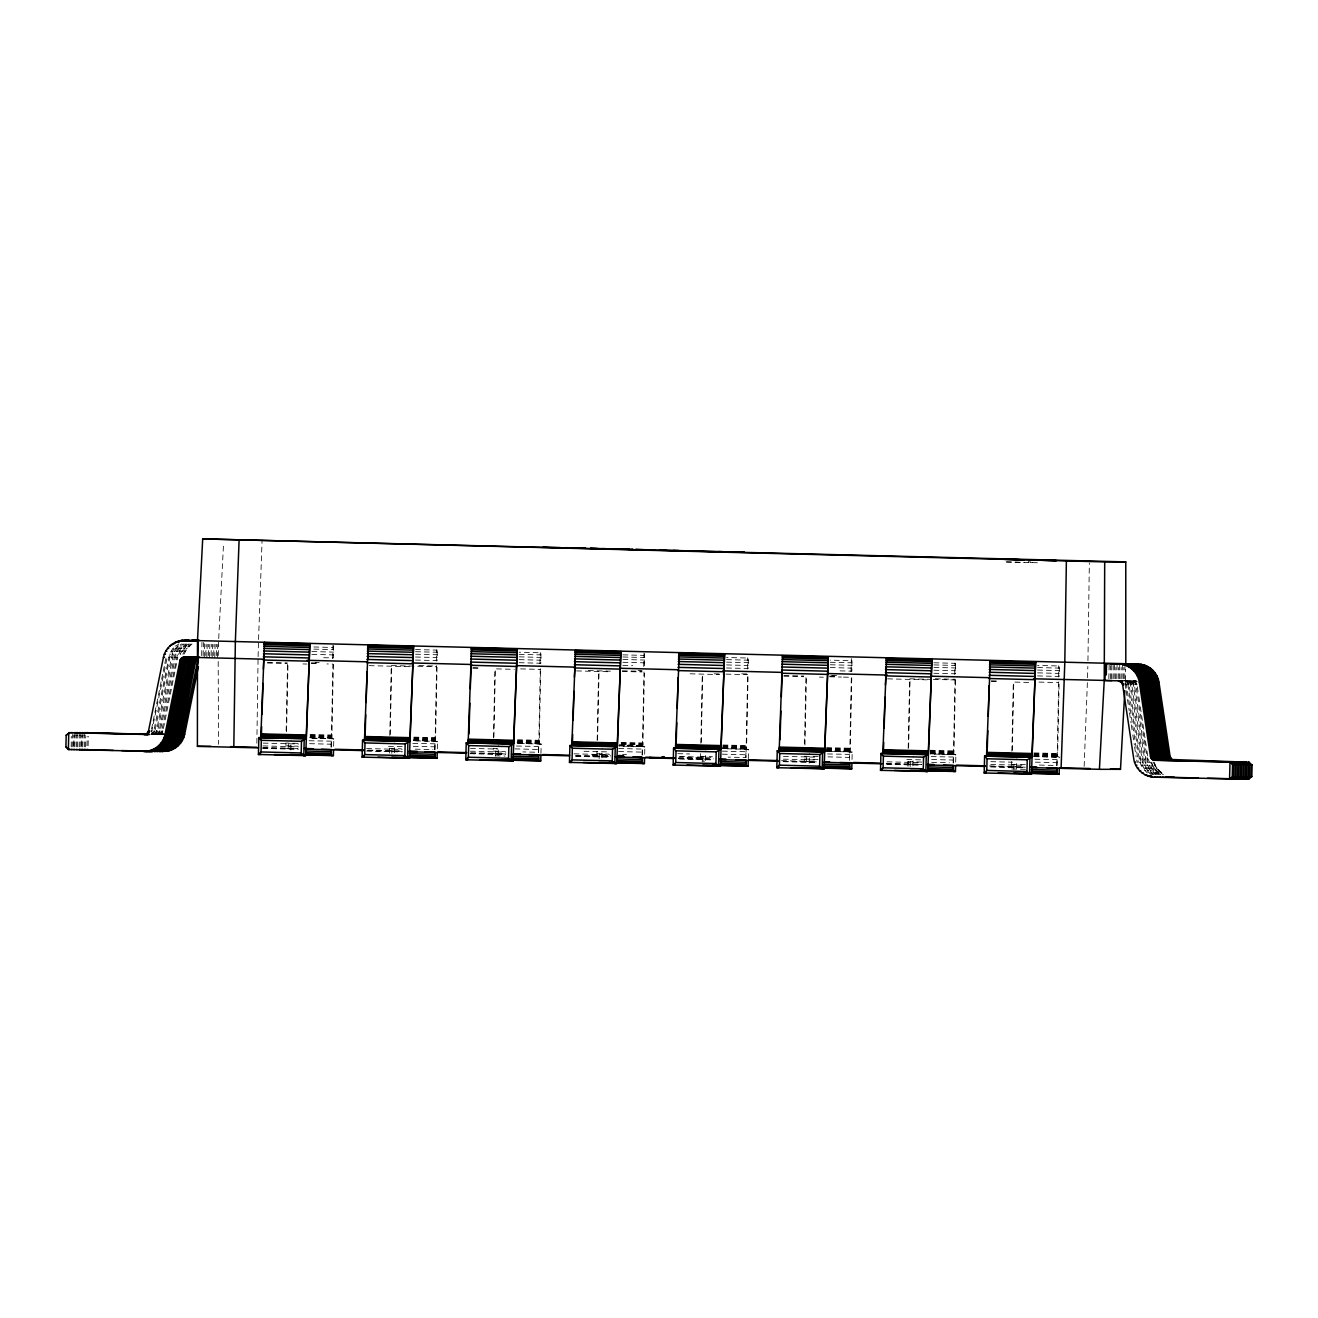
<?xml version="1.0" encoding="UTF-8"?>
<svg xmlns="http://www.w3.org/2000/svg" width="1318" height="1318" viewBox="0 0 1318 1318"><rect width="100%" height="100%" fill="white"/><g stroke="black" fill="none" stroke-linecap="round" stroke-linejoin="round"><path stroke-width="0.75" stroke-dasharray="5 3.75" d="M297.753 743.352L285.924 743.055L285.891 745.856L285.891 748.36L297.72 748.657M333.619 746.268L333.816 738.772L331.905 738.772L331.856 737.487L333.388 663.218M323.635 657.715L333.487 657.962L333.536 645.771M389.568 753.122L389.601 745.691M437.312 748.904L437.494 741.424L435.583 741.424L435.533 740.123L437.065 665.87M415.483 660.054L437.164 660.598L437.214 648.407M497.216 748.443L493.278 748.344L493.245 753.649L505.074 753.945M540.94 753.418L541.171 744.06L539.26 744.06L539.21 742.759L540.742 668.506M519.16 662.69L540.858 663.251L540.924 657.402L540.924 652.772L519.226 652.212M596.922 756.285L596.955 750.98M644.667 754.193L644.848 746.713L642.937 746.713L642.887 745.411L644.387 673.201M644.535 665.887L644.568 653.695M700.632 753.616L700.616 761.063L704.553 761.161M748.294 758.707L748.525 749.349L746.614 749.349L746.565 748.047L748.097 673.795M726.515 667.979L748.212 668.523L748.278 662.674L748.278 658.044L726.58 657.501M818.116 756.614L804.309 756.268L804.293 759.069L804.277 761.573L818.083 761.919M852.021 759.481L852.202 751.985L850.291 751.985L850.242 750.7L851.774 676.431M840.06 670.862L851.889 671.175L851.955 660.697L830.258 660.137M907.97 766.335L907.987 758.904M955.698 762.117L955.88 754.637L953.968 754.637L953.919 753.336L955.468 679.067M933.869 673.267L955.566 673.811L955.599 661.62M1025.453 769.333L1011.647 768.987L1011.664 761.557M1056.822 765.643L1056.97 759.794L1059.573 757.273L1057.613 756.433L1059.145 681.719M1037.546 675.903L1059.244 676.447L1059.31 670.598L1059.31 665.985L1037.612 665.425M331.246 747.009L332.927 664.091L327.012 663.942M434.94 749.662L436.637 665.409M540.298 668.704L538.617 752.298L522.834 751.903M642.294 754.934L643.975 672.015M741.737 673.827L747.668 673.976L745.972 757.586L728.211 757.125M953.326 762.875L955.023 678.622M1058.7 681.917L1057.003 765.511L1039.259 765.066M256.862 743.237L258.064 658.44M843.438 677.106L851.329 677.304L849.665 757.422L827.984 756.861M1087.943 660.697L1089.343 562.967M286.154 730.65L287.571 662.938M286.566 731.819L287.983 664.124M389.798 735.345L391.248 665.574L436.62 666.743M390.243 734.456L391.71 664.7M493.476 737.981L494.925 668.226M493.921 737.108L495.337 669.396M597.153 740.617L598.603 670.862M597.598 739.744L599.064 669.989M700.83 743.27L702.296 673.514M701.275 742.396L702.708 674.684M804.54 743.863L805.973 676.15M804.952 745.032L806.385 677.32M908.184 748.558L909.651 678.786L931.332 679.347M908.629 747.668L910.095 677.913M1011.862 751.194L1013.328 681.439M1012.323 750.321L1013.74 682.609M71.188 746.845L71.337 736.4M72.21 746.845L72.539 734.521M73.742 745.757L74.022 734.521M73.824 746.845L74.121 735.18L75.142 735.18M74.846 746.845L75.175 734.521M76.477 746.845L76.675 734.521M77.498 746.845L77.828 734.521M79.113 746.845L79.311 734.521M80.134 746.845L80.464 734.521M81.667 745.757L81.947 734.521M81.749 746.845L82.045 735.18L83.067 735.18M82.77 746.845L83.116 734.521M84.401 746.845L84.599 734.521M85.423 746.845L85.703 736.4M86.955 745.757L87.186 736.4M88.108 745.757L88.339 736.4M201.638 655.59L201.967 642.476M203.12 655.59L203.466 642.476M204.241 657.451L204.619 642.476M205.773 655.59L206.053 644.354M206.877 657.451L207.206 644.354M208.409 655.59L208.689 644.354M209.513 657.451L209.859 644.354M211.045 655.59L211.341 644.354M212.165 657.451L212.495 644.354M213.697 655.59L213.977 644.354M214.801 657.451L215.131 644.354M216.333 655.59L216.63 644.354M217.437 657.451L217.783 644.354M218.244 655.59L218.623 640.597M258.114 656.578L258.493 641.586M288.164 748.855L288.312 743.237M290.8 750.008L291.047 740.288M332.63 658.473L332.96 645.359M331.082 747.141L331.23 741.309L333.816 738.772L310.158 738.179L331.872 738.558M391.808 753.369L391.99 745.889M394.477 752.644L394.725 742.924M436.307 661.109L436.587 649.873M434.759 749.777L434.907 743.945L437.494 741.424L413.836 740.815M495.486 756.021L495.667 748.525M498.155 755.296L498.402 745.56M539.985 663.761L540.265 652.525M538.436 752.43L538.584 746.598L541.171 744.06L517.513 743.467M592.655 756.153L592.688 754.868L594.665 754.868L594.632 756.153L592.655 756.153L610.465 756.581M599.163 758.657L599.344 751.161M601.832 757.932L602.079 748.212M643.662 666.397L643.991 653.3M642.113 755.066L642.261 749.234L644.848 746.713L619.213 746.054M702.84 761.293L703.021 753.814M703.038 757.619L703.005 758.921L701.028 758.921L701.061 757.619L703.038 757.619L678.968 757.043M705.509 760.568L705.756 750.848M747.339 669.05L747.619 657.814M745.79 757.702L745.939 751.87L748.525 749.349L722.89 748.69M806.567 762.068L806.715 756.45M809.186 763.221L809.45 753.501M851.016 671.686L851.346 658.572M849.467 760.354L849.616 754.522L852.202 751.985L826.567 751.342L850.258 751.771M910.194 766.582L910.392 759.102M912.88 765.857L913.127 756.137M954.693 674.322L954.99 663.086M953.145 762.99L953.293 757.158L955.88 754.637L930.244 753.978M1013.871 769.234L1014.02 763.616M1016.557 768.493L1016.804 758.773M1028.666 562.539L1028.732 559.952M1030.05 559.952L1029.984 562.539L1034.366 562.654M1058.37 676.974L1058.667 665.738M1087.531 677.716L1087.828 666.48M1108.833 678.704L1109.212 663.728M1110.316 678.704L1110.646 665.59M1111.469 678.704L1111.848 663.728M1112.952 678.704L1113.282 665.59M1114.105 678.704L1114.484 663.728M1115.588 678.704L1115.885 667.468M1116.758 678.704L1117.137 663.728M1118.241 678.704L1118.521 667.468M1119.394 678.704L1119.773 663.728M1120.877 678.704L1121.173 667.468M1122.03 678.704L1122.425 663.728M1123.529 678.704L1123.809 667.468M1124.682 678.704L1125.061 663.728M1125.374 680.582L1125.654 669.346M258.559 639.559L262.084 539.853M1084.154 766.351L1087.416 681.604M218.722 638.571L223.566 542.967M151.57 728.936L152.773 722.989M153.185 720.995L161.224 681.258M161.636 679.264L162.839 673.3M163.234 671.307L164.453 665.359M164.849 663.366L166.052 657.402L167.221 657.402L151.438 732.824M174.009 648.44L169.857 657.402L154.964 730.93L153.613 733.352L151.29 734.142L153.811 730.93L169.61 654.206L172.839 648.44L178.836 643.942M150.812 734.307L163.613 734.571L151.883 734.571L155.096 733.352L156.447 730.93L172.246 654.206L175.492 648.44L180.319 643.942M153.036 734.571L156.249 733.352L157.6 730.93L173.416 654.206L176.645 648.44L181.472 643.942M154.519 734.571L157.732 733.352L159.099 730.93L174.899 654.206L178.128 648.44L182.971 643.942M155.689 734.571L158.885 733.352L160.252 730.93L176.052 654.206L179.281 648.44L184.125 643.942M157.172 734.571L160.384 733.352L161.735 730.93L177.535 654.206L180.764 648.44L185.607 643.942M158.325 734.571L161.537 733.352L162.888 730.93L177.782 657.402L176.628 657.402M186.761 643.942L181.933 648.44L178.688 654.206L177.535 654.206M188.243 643.942L183.416 648.44L180.187 654.206L181.34 654.206L184.569 648.44L189.413 643.942M182.823 654.206L186.052 648.44L190.896 643.942M183.976 654.206L187.205 648.44L192.049 643.942M151.076 734.406L160.516 734.538L163.02 733.352M160.961 734.571L163.02 734.142L161.85 734.142M175.08 646.001L176.25 646.001M177.732 646.001L178.886 646.001M180.368 646.001L181.522 646.001M183.021 646.001L184.174 646.001M185.657 646.001L186.81 646.001M188.293 646.001L189.446 646.001M175.492 648.44L176.645 648.44M178.128 648.44L179.281 648.44M180.764 648.44L181.933 648.44M183.416 648.44L184.569 648.44M186.052 648.44L187.205 648.44M170.994 651.207L172.147 651.207M173.647 651.207L174.8 651.207M176.282 651.207L177.436 651.207M178.918 651.207L180.088 651.207M181.571 651.207L182.724 651.207M184.207 651.207L185.36 651.207M169.61 654.206L170.763 654.206M172.246 654.206L173.416 654.206M174.899 654.206L176.052 654.206M168.704 657.402L169.857 657.402M171.34 657.402L172.493 657.402M173.992 657.402L175.146 657.402M1153.925 774.671L1146.528 768.13L1143.612 762.199L1131.717 684.783L1129.971 681.834L1126.198 680.912L1129.345 682.296L1130.564 684.783L1142.459 762.199L1145.375 768.13L1152.772 774.671M1156.578 774.671L1149.181 768.13L1146.248 762.199L1134.37 684.783L1132.607 681.834L1128.851 680.912L1131.981 682.296L1133.2 684.783L1145.095 762.199L1148.027 768.13L1155.408 774.671M1135.704 684.091L1136.857 684.091L1135.259 681.834L1131.487 680.912L1134.633 682.296L1135.852 684.783L1147.747 762.199L1150.663 768.13L1158.061 774.671M1135.506 681.175L1136.66 681.175L1134.123 680.912L1136.742 681.834M1151.289 774.671L1143.892 768.13L1140.976 762.199L1129.081 684.783L1127.318 681.834L1124.946 681.175L1127.928 684.783L1139.806 762.199L1142.739 768.13L1147.335 772.875M1127.582 681.175L1128.735 681.175M1130.234 681.175L1131.388 681.175M1132.87 681.175L1134.024 681.175M1125.588 681.455L1126.742 681.455M1128.224 681.455L1129.378 681.455M1130.86 681.455L1132.03 681.455M1133.513 681.455L1134.666 681.455M1136.149 681.455L1137.302 681.455M1126.165 681.834L1127.318 681.834M1128.818 681.834L1129.971 681.834M1131.454 681.834L1132.607 681.834M1134.09 681.834L1135.259 681.834M1126.709 682.296L1127.862 682.296M1129.345 682.296L1130.498 682.296M1131.981 682.296L1133.15 682.296M1134.633 682.296L1135.786 682.296M1127.137 682.839L1128.307 682.839M1129.79 682.839L1130.943 682.839M1132.426 682.839L1133.579 682.839M1135.078 682.839L1136.231 682.839M1124.864 683.432L1126.445 684.783L1138.324 762.199L1137.17 762.199L1136.429 758.97L1137.582 758.97M1127.5 683.432L1128.653 683.432M1130.152 683.432L1131.305 683.432M1132.788 683.432L1133.941 683.432M1135.424 683.432L1136.594 683.432M1125.127 684.091L1126.28 684.091M1127.78 684.091L1128.933 684.091M1130.416 684.091L1131.569 684.091M1133.052 684.091L1134.205 684.091M1126.445 684.783L1125.275 684.783L1125.885 688.787M1127.928 684.783L1129.081 684.783M1130.564 684.783L1131.717 684.783M1133.2 684.783L1134.37 684.783M1135.852 684.783L1137.006 684.783M151.158 730.93L152.328 730.93M153.811 730.93L154.964 730.93M156.447 730.93L157.6 730.93M159.099 730.93L160.252 730.93M161.735 730.93L162.888 730.93M153.613 731.605L154.766 731.605M156.249 731.605L157.402 731.605M158.901 731.605L160.055 731.605M161.537 731.605L162.691 731.605M153.316 732.248L154.47 732.248M155.969 732.248L157.122 732.248M158.605 732.248L159.758 732.248M161.241 732.248L162.411 732.248M152.921 732.824L154.091 732.824M155.573 732.824L156.727 732.824M158.209 732.824L159.363 732.824M160.862 732.824L162.015 732.824M152.443 733.352L153.613 733.352M155.096 733.352L156.249 733.352M157.732 733.352L158.885 733.352M160.384 733.352L161.537 733.352M151.899 733.78L153.053 733.78M154.535 733.78L155.689 733.78M157.172 733.78L158.341 733.78M159.824 733.78L160.977 733.78M162.46 733.78L163.613 733.78M153.926 734.142L155.079 734.142M156.578 734.142L157.732 734.142M159.214 734.142L160.368 734.142M76.773 735.18L77.795 735.18M79.41 735.18L80.431 735.18M84.698 735.18L85.719 735.18M1139.065 758.97L1140.218 758.97M1141.701 758.97L1142.871 758.97M1144.353 758.97L1145.507 758.97M1146.99 758.97L1148.143 758.97L1151.817 768.13L1159.214 774.671M1139.806 762.199L1140.976 762.199M1142.459 762.199L1143.612 762.199M1145.095 762.199L1146.248 762.199M1147.747 762.199L1148.901 762.199M1141.042 765.28L1142.195 765.28M1143.695 765.28L1144.848 765.28M1146.33 765.28L1147.484 765.28M1148.966 765.28L1150.136 765.28M1150.383 762.199L1156.594 770.684L1161.85 774.671M1153.019 762.199L1159.23 770.684L1164.502 774.671M1145.375 768.13L1146.528 768.13M1148.027 768.13L1149.181 768.13M1150.663 768.13L1151.817 768.13M1151.619 765.28L1154.469 768.13M1154.255 765.28L1157.105 768.13M1144.864 770.684L1146.017 770.684M1147.5 770.684L1148.67 770.684M1150.153 770.684L1151.306 770.684M1152.789 770.684L1153.942 770.684M1153.299 768.13L1156.594 770.684M1155.952 768.13L1159.23 770.684M1149.971 772.875L1151.141 772.875M1152.624 772.875L1153.777 772.875M1155.26 772.875L1156.413 772.875M1155.425 770.684L1159.066 772.875M1158.077 770.684L1161.702 772.875M1037.381 562.753L1004.497 561.913L1024.317 562.424M313.832 646.973L333.553 647.484M415.549 649.576L437.246 650.12M622.903 654.848L644.601 655.408M933.935 662.789L955.632 663.333M313.849 649.115L333.569 649.609M415.549 651.702L437.246 652.262M519.243 654.338L540.924 654.898M622.92 656.99L644.601 657.534M726.597 659.626L748.278 660.186M830.274 662.279L851.972 662.822M933.951 664.915L955.649 665.458M1037.628 667.551L1059.326 668.111M311.872 651.553L333.569 652.113M415.549 654.206L437.246 654.749M519.226 656.842L540.924 657.402M622.903 659.478L644.601 660.038M726.58 662.13L748.278 662.674M830.258 664.766L851.955 665.326M933.935 667.419L955.632 667.962M1037.612 670.055L1059.31 670.598M311.839 654.354L333.536 654.914M415.516 657.007L437.214 657.55M519.193 659.643L540.891 660.203M622.887 662.295L644.568 662.839M726.564 664.931L748.245 665.491M830.241 667.567L851.922 668.127M933.918 670.219L955.599 670.763M1037.595 672.855L1059.293 673.416M622.837 665.326L632.689 665.59M1124.633 680.582L1136.034 680.862M1121.239 680.632L1136.775 680.912M315.2 662.311L319.154 662.41M638.077 670.549L642.014 670.648M831.625 675.475L837.54 675.623M311.262 662.855L319.137 663.069M418.877 665.606L436.62 666.051M622.294 670.796L642.014 671.29M829.648 676.068L837.54 676.282M935.302 678.77L955.023 679.264M267.521 662.361L287.242 662.855M311.246 663.547L319.137 663.745M472.898 667.6L480.79 667.798M520.577 668.885L540.298 669.379M588.405 670.533L610.448 671.175M622.277 671.472L641.998 671.966M714.125 673.811L723.977 674.058M725.954 674.108L747.652 674.668M783.93 675.524L803.65 676.019M829.632 676.76L841.461 677.057M933.309 679.396L955.006 679.956M991.301 680.813L997.215 680.961M1038.963 682.081L1058.684 682.592M267.488 663.036L287.209 663.547M302.992 663.942L306.929 664.041M369.205 665.639L410.623 666.694M472.882 668.275L480.773 668.473M496.54 668.885L514.3 669.33M576.559 670.911L610.086 671.768M690.088 673.811L719.677 674.569M783.913 676.2L803.634 676.711M819.417 677.106L823.355 677.205M887.591 678.836L927.032 679.841M991.268 681.488L997.182 681.637M1014.942 682.081L1030.709 682.493M310.191 734.472L331.889 735.032M413.868 737.124L435.566 737.668M517.546 739.76L539.243 740.321M621.223 742.396L642.92 742.957M722.923 745L746.598 745.593M826.617 747.635L850.275 748.245M930.294 750.271L953.952 750.881M1033.971 752.924L1057.629 753.517M310.175 735.164L331.872 735.708M413.852 737.8L435.55 738.36M517.529 740.436L539.227 740.996M621.206 743.088L642.904 743.632M722.923 745.675L746.581 746.285M826.6 748.311L850.258 748.921M930.277 750.963L953.935 751.557M1033.955 753.599L1057.613 754.209M310.175 735.806L331.856 736.35M413.852 738.442L435.533 739.003M517.529 741.095L539.21 741.639M621.206 743.731L642.904 744.275M722.907 746.317L746.581 746.927M826.584 748.97L850.258 749.563M930.261 751.606L953.935 752.216M1033.938 754.242L1057.613 754.852M310.158 736.4L331.856 736.943M413.836 739.036L435.533 739.596M517.513 741.688L539.21 742.232M621.19 744.324L642.887 744.884M722.907 746.911L746.565 747.52M826.584 749.563L850.242 750.156M930.261 752.199L953.919 752.809M1033.938 754.852L1057.596 755.445M310.158 736.927L331.856 737.487M413.836 739.563L435.533 740.123M517.513 742.215L539.21 742.759M619.229 744.802L642.887 745.411M722.907 747.454L746.565 748.047M826.584 750.09L850.242 750.7M930.261 752.726L953.919 753.336M1033.938 755.379L1057.596 755.972M309.697 737.405L331.856 737.932M413.374 740.041L435.533 740.568M517.051 742.693L539.21 743.22M618.752 745.28L642.887 745.856M722.429 747.916L746.565 748.509M826.106 750.568L850.242 751.145M930.261 753.188L953.919 753.781M1033.938 755.824L1057.613 756.433M310.175 737.75L331.856 738.294M413.852 740.386L435.533 740.93M517.529 743.023L539.21 743.583M619.229 745.626L642.904 746.219M722.907 748.262L746.581 748.871M826.584 750.898L850.258 751.507M930.261 753.55L953.935 754.143M1033.938 756.186L1057.613 756.796M413.852 740.65L435.55 741.21M517.529 743.286L539.227 743.846M619.246 745.889L642.904 746.482M722.923 748.525L746.581 749.135M930.277 753.814L953.935 754.423M1033.955 756.45L1057.613 757.059M1033.922 756.614L1059.573 757.273M309.12 740.749L331.329 741.161M412.814 743.385L435.006 743.813M516.491 746.021L538.683 746.449M618.702 748.492L642.36 749.085M722.379 751.128L746.037 751.738M827.523 753.945L849.715 754.374M931.2 756.598L953.392 757.026M1034.877 759.234L1057.069 759.662M309.582 743.665L331.279 744.209M413.259 746.301L434.956 746.845M514.976 748.888L538.634 749.497M618.653 751.54L642.311 752.133M722.33 754.176L745.988 754.786M931.661 759.514L953.359 760.058M1035.338 762.15L1057.036 762.71M263.089 743.105L298.593 744.011M388.464 746.301L402.27 746.647M470.444 748.393L498.056 749.085M583.989 751.276L609.624 751.935M677.814 753.665L689.644 753.978M783.452 756.367L816.979 757.224M906.866 759.514L920.672 759.86M990.823 761.656L1012.504 762.199M285.891 745.856L297.72 746.153M389.568 748.509L401.413 748.805M415.219 749.151L432.963 749.612M493.245 751.145L505.091 751.441M596.922 753.781L608.768 754.094M622.574 754.44L626.511 754.539M700.616 756.433L712.445 756.73M804.293 759.069L818.099 759.415M907.97 761.705L921.776 762.068M931.628 762.315L949.388 762.776M1011.647 764.358L1025.453 764.704M262.974 745.906L298.478 746.812M366.651 748.558L402.155 749.448M470.328 751.194L505.832 752.1M574.022 753.83L609.509 754.736M679.66 756.532L713.186 757.389M783.337 759.168L816.863 760.025M887.014 761.82L920.541 762.661M990.708 764.456L1024.234 765.313M592.688 754.868L610.498 755.296M262.974 747.438L297.967 748.327M367.936 750.107L402.913 750.996M470.823 752.726L505.815 753.616M575.785 755.412L608.702 756.252M678.671 758.031L713.664 758.921M781.574 760.651L816.55 761.54M886.52 763.32L921.513 764.226M989.423 765.956L1024.399 766.845M389.568 750.996L401.397 751.293M678.935 758.344L712.428 759.234M907.954 764.209L921.76 764.555M1011.631 766.845L1025.437 767.208M262.628 748.014L297.621 748.904M367.574 750.683L402.567 751.573M470.477 753.303L505.453 754.193M575.422 755.988L610.415 756.878M678.325 758.608L713.302 759.497M783.271 761.277L816.204 762.117M886.174 763.896L921.15 764.802M991.12 766.582L1024.053 767.422M262.859 748.41L298.362 749.316M366.536 751.046L402.039 751.952M470.213 753.698L505.717 754.588M575.867 756.384L609.394 757.24M679.544 759.02L713.071 759.876M783.221 761.672L816.748 762.529M886.899 764.308L920.425 765.165M990.576 766.961L1024.102 767.801M495.222 755.824L505.091 756.071M1160.548 772.875L1163.349 774.671M1157.912 772.875L1160.697 774.671M1125.21 682.296L1126.017 683.432M1154.189 762.199L1155.408 765.28M1151.537 762.199L1152.772 765.28M1137.302 686.777L1138.505 694.8M1138.818 696.81L1140.021 704.833M1140.317 706.843L1145.144 738.92M1145.441 740.93L1146.644 748.937M1146.94 750.947L1148.143 758.97M1126.182 690.797L1129.197 710.847M1129.493 712.857L1131.009 722.874M1131.305 724.884L1132.508 732.907M1132.805 734.9L1134.32 744.934M1134.617 746.944L1136.116 756.96M218.195 661.488L218.491 744.308M606.049 755.198L606.428 756.499L606.049 755.198M606.791 755.198L607.582 756.499L606.791 755.198M688.111 757.29L688.902 758.591L688.111 757.29M689.265 757.29L690.055 758.591L689.265 757.29"/><path stroke-width="1.5" d="M258.509 747.899L197.403 746.317L197.486 640.597L202.692 538.897L1104.698 561.896L1104.237 680.582L1099.41 769.317L1032.291 767.62M233.813 747.273L235.362 641.586L239.102 539.853M1066.377 560.941L1064.796 662.74L1061.089 768.361M151.455 751.425L152.608 751.425L68.355 749.497L65.9 746.845L66.197 735.18L69.953 732.643L66.197 735.18M197.799 657.451L198.227 640.597M261.03 751.952L261.326 740.288L258.855 737.619L306.171 738.558L309.878 643.497L305.71 755.626L303.799 755.626L301.196 752.973L261.03 751.952L258.427 754.473L305.71 755.626M264.243 653.58L264.094 659.198L197.057 657.451M301.196 752.973L301.493 741.309L306.171 738.558M303.799 755.626L304.227 738.772L258.855 737.619L258.427 754.473L260.354 754.473L260.536 753.451M321.378 749.267L331.246 749.514L331.477 755.626L333.388 755.626L333.536 750.008M364.707 754.588L365.004 742.924L362.549 740.271L409.865 741.21L413.572 646.133L409.387 758.278L407.476 758.278L404.873 755.609L364.707 754.588L362.12 757.125L409.387 758.278M367.87 658.094L368.2 644.98L364.46 740.271M404.873 755.609L405.17 743.945L409.865 741.21M407.476 758.278L407.905 741.424L362.549 740.271L362.12 757.125L364.032 757.125L364.213 756.104M425.071 751.903L434.924 752.15L435.154 758.278L437.065 758.278L437.214 752.66M468.384 757.24L468.681 745.56L466.226 742.907L513.542 743.846L517.249 648.785L513.064 760.914L511.153 760.914L508.55 758.262L468.384 757.24L465.798 759.761L513.064 760.914M471.795 651.372L471.547 647.616L468.154 742.858M508.55 758.262L508.863 746.598L513.542 743.846M511.153 760.914L511.582 744.06L466.226 742.907L465.798 759.761L467.709 759.761L467.906 758.74M528.749 754.539L538.601 754.802L538.831 760.914L540.742 760.914L540.891 755.296M572.061 759.876L572.358 748.212L569.903 745.543L617.219 746.482L620.926 651.421L616.742 763.55L614.831 763.55L612.244 760.898L572.061 759.876L569.475 762.397L616.742 763.55M575.323 659.626L574.401 677.024M612.244 760.898L612.54 749.234L617.219 746.482M614.831 763.55L615.259 746.713L569.903 745.543L569.475 762.397L571.386 762.397L571.584 761.376M618.57 756.829L618.603 755.527M618.966 756.829L618.999 755.527M619.394 756.829L619.427 755.527M619.724 756.829L619.757 755.527M620.333 756.861L620.366 755.56M620.778 755.56L620.745 756.861L624.419 756.944M621.668 756.894L621.701 755.593M622.063 756.894L622.096 755.593M622.31 756.911L622.343 755.626M622.92 756.927L622.953 755.626M623.332 755.626L623.299 756.927L623.48 755.626M632.624 757.175L642.278 757.438L642.509 763.55L644.42 763.55L644.568 757.949M662.18 756.631L662.147 757.932L663.003 756.631M663.333 756.631L663.3 757.932L664.173 756.631M675.739 762.512L676.035 750.848L673.58 748.196L720.897 749.135L724.603 654.058L720.419 766.203L718.508 766.203L715.921 763.534L675.739 762.512L673.152 765.05L720.419 766.203M678.951 664.14L679.248 652.904L675.508 748.13M715.921 763.534L716.218 751.87L720.897 749.135M718.508 766.203L718.936 749.349L673.58 748.196L673.152 765.05L675.063 765.05L675.261 764.028M736.103 759.827L745.955 760.074L746.186 766.203L748.097 766.203L748.245 760.585M779.416 765.165L779.712 753.501L777.258 750.832L824.574 751.771L828.281 656.71L824.096 768.839L822.185 768.839L819.598 766.186L779.416 765.165L776.829 767.686L824.096 768.839M782.826 659.297L782.579 655.54L779.185 750.782M819.598 766.186L819.895 754.522L824.574 751.771M822.185 768.839L822.613 751.985L777.258 750.832L776.829 767.686L778.74 767.686L778.938 766.664M839.78 762.479L849.632 762.727L849.863 768.839L851.774 768.839L851.922 763.221M883.093 767.801L883.39 756.137L880.935 753.484L928.251 754.423L931.958 659.346L927.773 771.491L925.862 771.491L923.275 768.822L883.093 767.801L880.506 770.322L927.773 771.491M886.355 667.551L885.432 684.948M923.275 768.822L923.572 757.158L928.251 754.423M925.862 771.491L926.29 754.637L880.935 753.484L880.506 770.322L882.417 770.322M943.457 765.115L953.309 765.363L953.54 771.491L955.451 771.491L955.599 765.873M986.77 770.437L987.067 758.773L984.612 756.12L1031.928 757.059L1035.635 661.982L1031.45 774.127L1029.539 774.127L1026.953 771.475L986.77 770.437L984.184 772.974L1031.45 774.127M989.983 672.065L990.279 660.829L986.523 756.12M1026.953 771.475L1027.249 759.794L1031.928 757.059M1029.539 774.127L1029.968 757.273L984.612 756.12L984.184 772.974L986.095 772.974L986.292 771.953M1047.135 767.751L1057.003 768.015L1057.217 774.127L1059.145 774.127L1059.277 768.509M1106.28 674.964L1106.56 663.728M1229.562 779.103L1229.991 762.249L1233.599 764.901L1233.302 776.566L1229.562 779.103L1233.302 776.566M1232.198 779.103L1232.627 762.249L1236.251 764.901L1235.955 776.566L1232.198 779.103L1235.955 776.566M1234.851 779.103L1235.279 762.249L1238.887 764.901L1238.59 776.566L1234.851 779.103L1238.59 776.566M1237.487 779.103L1237.915 762.249L1241.523 764.901L1241.226 776.566L1237.487 779.103L1241.226 776.566M1240.123 779.103L1240.551 762.249L1244.176 764.901L1243.879 776.566L1240.123 779.103L1243.879 776.566M1242.775 779.103L1243.204 762.249L1246.812 764.901L1246.515 776.566L1242.775 779.103L1246.515 776.566M1245.411 779.103L1245.84 762.249L1249.464 764.901L1249.167 776.566L1245.411 779.103L1249.167 776.566M1248.047 779.103L1248.492 762.249L1252.1 764.901L1251.803 776.566L1248.047 779.103L1251.803 776.566M1250.782 776.566L1251.079 764.901L1248.492 762.249M260.799 737.569L264.523 642.344M261.343 736.795L261.639 726.548M262.018 714.224L262.941 683.449M263.369 669.099L263.765 659.198M365.02 739.447L365.745 714.817M366.124 702.51L367.047 671.735M468.944 733.879L469.867 703.104M470.295 688.737L471.119 664.47M571.831 745.494L575.554 650.268M572.374 744.719L572.687 734.472M573.116 720.106L573.973 691.39M676.052 747.372L676.793 722.742M677.221 708.392L678.144 677.617M780.042 739.76L780.899 711.028M781.327 696.662L782.151 672.394M882.846 753.484L886.602 658.193M883.406 752.66L883.719 742.396M884.147 728.03L885.07 697.255M987.083 755.296L987.825 730.683M988.253 716.317L989.175 685.541M1099.41 769.317L1120.498 769.317L1124.814 690.665M147.748 734.571L143.959 734.571L147.171 733.352L148.522 730.93L163.416 657.402C165.36 647.056 175.607 639.411 186.085 640.268L184.932 640.268L198.969 640.548M152.13 751.244C160.977 750.14 168.605 743.039 170.319 734.274L185.212 660.746L187.123 657.896L190.929 657.122L187.733 658.341L186.365 660.746L171.472 734.274C169.231 747.026 155.475 753.435 143.53 751.425C153.613 751.804 163.152 744.192 165.03 734.274L179.923 660.746C182.609 653.069 193.927 659.148 199.282 657.352L191.028 657.303L188.062 660.071L172.971 734.274C171.241 743.039 163.63 750.14 154.766 751.244C164.091 750.898 172.328 743.352 174.124 734.274L189.018 660.746L190.369 658.341L193.581 657.122M146.842 751.244C156.167 750.898 164.404 743.352 166.2 734.274L181.093 660.746L182.444 658.341L185.657 657.122L183.795 657.155M186.431 657.155L188.293 657.122L185.08 658.341L183.729 660.746L168.836 734.274C167.056 743.352 158.803 750.898 149.478 751.244C158.341 750.14 165.953 743.039 167.683 734.274L182.576 660.746L183.927 658.341L187.14 657.122M194.372 657.155L196.217 657.122L193.021 658.341L191.654 660.746L176.76 734.274C174.981 743.352 166.727 750.898 157.402 751.244C166.266 750.14 173.894 743.039 175.607 734.274L190.5 660.746L191.851 658.341L195.064 657.122M198.161 657.155L195.657 658.341L194.29 660.746L179.396 734.274C177.617 743.352 169.379 750.898 160.055 751.244C168.918 750.14 176.53 743.039 178.243 734.274L193.136 660.746L194.504 658.341L197.7 657.122M198.293 658.341L182.049 734.274C180.269 743.352 172.015 750.898 162.691 751.244C171.554 750.14 179.166 743.039 180.895 734.274L195.789 660.746L198.31 657.55M198.375 666.71L184.685 734.274C182.905 743.352 174.651 750.898 165.327 751.244C174.19 750.14 181.818 743.039 183.531 734.274L198.425 660.746M149.198 732.248L149.675 730.93L148.522 730.93M175.278 642.294L176.431 642.294L169.808 646.001M145.112 734.571L148.324 733.352L147.171 733.352M184.256 640.433L181.011 641.125L199.298 640.367M189.545 640.433L186.299 641.125L196.646 640.268L195.492 640.268M194.833 640.433L191.571 641.125L198.145 640.268M147.995 734.39L146.595 734.571M155.919 751.244L148.819 751.425M161.208 751.244L154.091 751.425L155.244 751.425M166.496 751.244L159.379 751.425L160.532 751.425M202.692 538.897L1125.77 561.896L1125.803 663.728L197.486 640.597M543.032 547.118L560.479 547.58M606.824 548.749L590.233 548.321L597.499 548.519M614.122 548.914L612.804 548.898L617.664 549.013M645.639 549.721L655.458 549.985L635.886 549.474M663.646 550.183L659.297 550.084L665.887 550.249M689.693 550.858L677.337 550.545M692.345 550.94L717.519 551.583M1104.698 561.896L1125.77 561.896M187.568 640.268L188.721 640.268M192.856 640.268L194.01 640.268M181.62 640.433L182.774 640.433L178.375 641.125M196.86 641.125L198.013 641.125M177.914 642.294L179.083 642.294M172.394 643.942L173.548 643.942M167.567 648.44L168.72 648.44M165.706 651.207L166.875 651.207M164.322 654.206L165.475 654.206M197.008 657.155L198.87 657.122M163.416 657.402L164.569 657.402M183.103 657.303L184.256 657.303M185.739 657.303L186.909 657.303M188.392 657.303L189.545 657.303M191.028 657.303L192.181 657.303M193.68 657.303L194.833 657.303M196.316 657.303L197.469 657.303M182.444 657.55L183.597 657.55M185.097 657.55L186.25 657.55M187.733 657.55L188.886 657.55M190.369 657.55L191.538 657.55M193.021 657.55L194.174 657.55M195.657 657.55L196.81 657.55M181.851 657.896L183.004 657.896M184.487 657.896L185.64 657.896M187.123 657.896L188.276 657.896M189.776 657.896L190.929 657.896M192.412 657.896L193.565 657.896M195.048 657.896L196.217 657.896M181.291 658.341L182.444 658.341M183.927 658.341L185.08 658.341M186.579 658.341L187.733 658.341M189.215 658.341L190.369 658.341M191.851 658.341L193.021 658.341M194.504 658.341L195.657 658.341M180.813 658.852L181.966 658.852M183.449 658.852L184.602 658.852M186.085 658.852L187.255 658.852M188.738 658.852L189.891 658.852M191.374 658.852L192.527 658.852M194.026 658.852L195.179 658.852M196.662 658.852L197.815 658.852M180.418 659.445L181.571 659.445M183.054 659.445L184.207 659.445M185.706 659.445L186.859 659.445M188.342 659.445L189.495 659.445M190.978 659.445L192.148 659.445M193.631 659.445L194.784 659.445M196.267 659.445L197.42 659.445M180.121 660.071L181.291 660.071M182.774 660.071L183.927 660.071M185.41 660.071L186.563 660.071M188.062 660.071L189.215 660.071M190.698 660.071L191.851 660.071M193.334 660.071L194.504 660.071M195.987 660.071L197.14 660.071M179.923 660.746L181.093 660.746M182.576 660.746L183.729 660.746M185.212 660.746L186.365 660.746M187.864 660.746L189.018 660.746M190.5 660.746L191.654 660.746M193.136 660.746L194.29 660.746M195.789 660.746L196.942 660.746M1119.855 664.058L1118.702 664.058C1129.213 663.629 1139.049 671.867 1140.465 682.279L1151.602 756.466L1153.349 759.415L1155.985 760.338L1152.196 759.415L1150.449 756.466L1139.312 682.279C1138.044 673.432 1130.795 665.952 1121.997 664.404L1123.167 664.404M1125.144 664.058L1123.99 664.058C1134.501 663.629 1144.337 671.867 1145.754 682.279L1156.891 756.466L1158.637 759.415L1161.257 760.338L1245.84 762.249L1249.464 764.901M1127.796 664.058L1126.626 664.058C1137.137 663.629 1146.973 671.867 1148.39 682.279L1159.527 756.466L1161.29 759.415L1163.909 760.338L1160.12 759.415L1158.374 756.466L1147.237 682.279C1145.968 673.432 1138.719 665.952 1129.938 664.404L1131.091 664.404M1130.432 664.058L1129.279 664.058C1139.773 663.629 1149.625 671.867 1151.042 682.279L1162.163 756.466L1163.926 759.415L1166.545 760.338L1162.773 759.415L1161.01 756.466L1149.889 682.279C1148.604 673.432 1141.372 665.952 1132.574 664.404L1133.727 664.404M1135.721 664.058L1134.567 664.058C1145.062 663.629 1154.898 671.867 1156.331 682.279L1167.451 756.466L1169.214 759.415L1249.645 762.249M1156.759 760.255L1158.621 760.338L1156.001 759.415L1154.238 756.466L1143.118 682.279C1141.8 673.152 1133.941 665.079 1124.649 664.404C1133.447 665.952 1140.68 673.432 1141.965 682.279L1153.085 756.466L1154.848 759.415L1157.468 760.338M1128.439 664.404L1127.285 664.404C1136.083 665.952 1143.332 673.432 1144.601 682.279L1155.738 756.466L1157.484 759.415L1160.104 760.338M1167.336 760.255L1169.181 760.338L1166.562 759.415L1164.815 756.466L1153.678 682.279C1152.36 673.152 1144.518 665.079 1135.21 664.404C1144.008 665.952 1151.257 673.432 1152.525 682.279L1163.662 756.466L1165.409 759.415L1168.028 760.338M1139.016 664.404L1137.862 664.404C1146.66 665.952 1153.893 673.432 1155.161 682.279L1166.298 756.466L1168.045 759.415L1170.681 760.338M1172.625 760.255L1174.47 760.338L1171.85 759.415L1170.104 756.466L1158.967 682.279C1157.649 673.152 1149.79 665.079 1140.498 664.404C1149.296 665.952 1156.545 673.432 1157.814 682.279L1168.934 756.466L1170.697 759.415L1173.317 760.338M1125.21 665.244L1126.363 665.244M1127.846 665.244L1129.015 665.244M1130.498 665.244L1131.651 665.244M1133.134 665.244L1134.287 665.244M1135.786 665.244L1136.94 665.244M1138.422 665.244L1139.576 665.244M1141.059 665.244L1142.228 665.244M1143.711 665.244L1144.864 665.244M1128.241 666.579L1129.394 666.579M1130.877 666.579L1132.03 666.579M1133.529 666.579L1134.683 666.579M1136.165 666.579L1137.319 666.579M1138.801 666.579L1139.971 666.579M1141.454 666.579L1142.607 666.579M1144.09 666.579L1145.243 666.579M1146.726 666.579L1147.896 666.579M1131.025 668.374L1132.195 668.374M1133.678 668.374L1134.831 668.374M1136.314 668.374L1137.467 668.374M1138.966 668.374L1140.119 668.374M1141.602 668.374L1142.755 668.374M1144.238 668.374L1145.408 668.374M1146.891 668.374L1148.044 668.374M1149.527 668.374L1150.68 668.374M1133.513 670.565L1134.666 670.565M1136.165 670.565L1137.319 670.565M1138.801 670.565L1139.955 670.565M1141.437 670.565L1142.607 670.565M1144.09 670.565L1145.243 670.565M1146.726 670.565L1147.879 670.565M1149.378 670.565L1150.532 670.565M1152.014 670.565L1153.168 670.565M1135.638 673.119L1136.791 673.119M1138.274 673.119L1139.427 673.119M1140.91 673.119L1142.08 673.119M1143.563 673.119L1144.716 673.119M1146.199 673.119L1147.352 673.119M1148.851 673.119L1150.004 673.119M1151.487 673.119L1152.64 673.119M1154.123 673.119L1155.276 673.119M1137.335 675.969L1138.488 675.969M1139.971 675.969L1141.141 675.969M1142.624 675.969L1143.777 675.969M1145.26 675.969L1146.413 675.969M1147.912 675.969L1149.065 675.969M1150.548 675.969L1151.701 675.969M1153.184 675.969L1154.354 675.969M1155.837 675.969L1156.99 675.969M1138.571 679.05L1139.724 679.05M1141.207 679.05L1142.36 679.05M1143.859 679.05L1145.013 679.05M1146.495 679.05L1147.649 679.05M1149.131 679.05L1150.284 679.05M1151.784 679.05L1152.937 679.05M1154.42 679.05L1155.573 679.05M1157.056 679.05L1158.225 679.05M1111.931 680.582L1033.493 678.803M1120.893 681.834L1122.046 681.834L1118.274 680.912L1121.42 682.296L1122.639 684.783L1133.777 758.97C1135.16 768.971 1144.288 777.043 1154.387 777.175L1238.64 779.103M1122.771 680.994L1120.926 680.912L1122.293 681.175M1119.657 681.175L1120.811 681.175M1120.3 681.455L1121.453 681.455M1121.42 682.296L1122.574 682.296M1139.312 682.279L1140.465 682.279M1141.965 682.279L1143.118 682.279M1144.601 682.279L1145.754 682.279M1147.237 682.279L1148.39 682.279M1149.889 682.279L1151.042 682.279M1152.525 682.279L1153.678 682.279M1155.161 682.279L1156.331 682.279M1157.814 682.279L1158.967 682.279M1122.211 683.432L1123.644 684.091L1122.491 684.091M1122.639 684.783L1123.793 684.783M148.324 731.605L149.478 731.605M71.436 732.643L72.589 732.643M74.072 732.643L149.049 734.357M76.724 732.643L77.877 732.643M79.36 732.643L80.513 732.643M81.996 732.643L83.149 732.643M84.649 732.643L148.769 734.258M87.285 732.643L88.438 732.643M147.649 732.824L148.802 732.824M146.611 733.78L147.764 733.78M146.001 734.142L147.155 734.142M165.03 734.274L166.2 734.274M167.683 734.274L168.836 734.274M170.319 734.274L171.472 734.274M172.971 734.274L174.124 734.274M175.607 734.274L176.76 734.274M178.243 734.274L179.396 734.274M180.895 734.274L182.049 734.274M183.531 734.274L184.685 734.274M164.124 737.47L165.277 737.47M166.76 737.47L167.93 737.47M169.412 737.47L170.566 737.47M172.048 737.47L173.202 737.47M174.701 737.47L175.854 737.47M177.337 737.47L178.49 737.47M179.973 737.47L181.143 737.47M182.625 737.47L183.779 737.47M162.74 740.485L163.893 740.485M165.376 740.485L166.529 740.485M168.029 740.485L169.182 740.485M170.665 740.485L171.818 740.485M173.301 740.485L174.47 740.485M175.953 740.485L177.106 740.485M178.589 740.485L179.742 740.485M181.241 740.485L182.395 740.485M160.895 743.237L162.048 743.237M163.531 743.237L164.684 743.237M166.183 743.237L167.337 743.237M168.819 743.237L169.973 743.237M171.455 743.237L172.625 743.237M174.108 743.237L175.261 743.237M176.744 743.237L177.897 743.237M179.396 743.237L180.55 743.237M158.654 745.675L159.808 745.675M161.29 745.675L162.444 745.675M163.943 745.675L165.096 745.675M166.579 745.675L167.732 745.675M169.215 745.675L170.384 745.675M171.867 745.675L173.02 745.675M174.503 745.675L175.656 745.675M177.156 745.675L178.309 745.675M197.403 746.317L210.831 746.317M65.9 746.845L69.508 749.497L68.355 749.497L68.783 732.643L149.247 734.571M156.051 747.751L157.221 747.751M158.704 747.751L159.857 747.751M161.34 747.751L162.493 747.751M163.976 747.751L165.145 747.751M166.628 747.751L167.781 747.751M169.264 747.751L170.417 747.751M171.917 747.751L173.07 747.751M174.553 747.751L175.706 747.751M153.168 749.382L154.338 749.382M155.821 749.382L156.974 749.382M158.457 749.382L159.61 749.382M161.109 749.382L162.262 749.382M163.745 749.382L164.898 749.382M166.381 749.382L167.551 749.382M169.033 749.382L170.187 749.382M171.669 749.382L172.823 749.382M71.007 749.497L72.16 749.497M73.643 749.497L74.796 749.497M76.279 749.497L77.449 749.497M80.085 749.497L78.932 749.497L113.463 750.387M81.568 749.497L82.721 749.497M84.22 749.497L85.373 749.497M86.856 749.497L88.009 749.497M150.087 750.568L151.24 750.568M152.723 750.568L153.876 750.568M155.376 750.568L156.529 750.568M158.012 750.568L159.165 750.568M160.648 750.568L161.817 750.568M163.3 750.568L164.453 750.568M165.936 750.568L167.089 750.568M168.589 750.568L169.742 750.568M146.166 751.425L147.319 751.425M156.743 751.425L157.896 751.425M162.015 751.425L163.185 751.425L121.585 750.585M1150.449 756.466L1151.602 756.466M1153.085 756.466L1154.238 756.466M1155.738 756.466L1156.891 756.466M1158.374 756.466L1159.527 756.466M1161.01 756.466L1162.163 756.466M1163.662 756.466L1164.815 756.466M1166.298 756.466L1167.451 756.466M1168.934 756.466L1170.104 756.466M1150.614 757.158L1151.767 757.158M1153.25 757.158L1154.403 757.158M1155.886 757.158L1157.056 757.158M1158.538 757.158L1159.692 757.158M1161.174 757.158L1162.328 757.158M1163.827 757.158L1164.98 757.158M1166.463 757.158L1167.616 757.158M1169.099 757.158L1170.269 757.158M651.174 757.603L649.197 757.603L674.931 758.229M1150.861 757.801L1152.014 757.801M1153.514 757.801L1154.667 757.801M1156.15 757.801L1157.303 757.801M1158.786 757.801L1159.955 757.801M1161.438 757.801L1162.591 757.801M1164.074 757.801L1165.227 757.801M1166.727 757.801L1167.88 757.801M1169.363 757.801L1170.516 757.801M1151.224 758.41L1152.377 758.41M1153.876 758.41L1155.029 758.41M1156.512 758.41L1157.665 758.41M1159.148 758.41L1160.301 758.41M1161.801 758.41L1162.954 758.41M1164.437 758.41L1165.59 758.41M1167.073 758.41L1168.242 758.41M1169.725 758.41L1170.878 758.41M1151.685 758.954L1152.838 758.954M1154.321 758.954L1155.474 758.954M1156.957 758.954L1158.127 758.954M1159.609 758.954L1160.763 758.954M1162.245 758.954L1163.399 758.954M1164.898 758.954L1166.051 758.954M1167.534 758.954L1168.687 758.954M1170.17 758.954L1171.323 758.954M1152.196 759.415L1153.349 759.415M1154.848 759.415L1156.001 759.415M1157.484 759.415L1158.637 759.415M1160.12 759.415L1161.29 759.415M1162.773 759.415L1163.926 759.415M1165.409 759.415L1166.562 759.415M1168.045 759.415L1169.214 759.415M1170.697 759.415L1171.85 759.415M1152.805 759.794L1153.958 759.794M1155.441 759.794L1156.594 759.794M1158.077 759.794L1159.247 759.794M1160.73 759.794L1161.883 759.794M1163.366 759.794L1164.519 759.794M1166.018 759.794L1167.171 759.794M1168.654 759.794L1169.807 759.794M1171.29 759.794L1172.443 759.794M1153.448 760.074L1154.601 760.074M1156.084 760.074L1157.237 760.074M1158.72 760.074L1159.873 760.074M1161.372 760.074L1162.525 760.074M1164.008 760.074L1165.161 760.074M1166.644 760.074L1167.814 760.074M1169.297 760.074L1170.45 760.074M1171.933 760.074L1173.086 760.074M1159.412 760.255L1161.257 760.338M1169.972 760.255L1171.834 760.338M1134.534 762.199L1135.688 762.199M1233.599 764.901L1229.991 762.249M1236.251 764.901L1232.627 762.249M1238.887 764.901L1235.279 762.249L1154.123 760.255M1241.523 764.901L1237.915 762.249M1244.176 764.901L1240.551 762.249M1246.812 764.901L1243.204 762.249M1251.079 764.901L1252.1 764.901M1135.754 765.28L1136.923 765.28M1137.45 768.13L1138.604 768.13M1139.576 770.684L1140.729 770.684M1142.047 772.875L1143.2 772.875M1144.848 774.671L1152.245 776.846L1151.092 776.846M1147.879 775.989L1149.049 775.989M1150.532 775.989L1151.685 775.989M1154.387 777.175L1155.54 777.175M1157.039 777.175L1158.192 777.175M1159.675 777.175L1160.829 777.175M1162.311 777.175L1163.481 777.175M1166.117 777.175L1164.964 777.175L1198.078 777.966M1167.6 777.175L1168.753 777.175M1170.252 777.175L1171.405 777.175M1172.888 777.175L1174.041 777.175M570.282 547.827L571.024 547.843M581.65 548.107L580.925 548.09M585.769 548.206L565.784 547.695L566.724 547.728M608.834 548.799L602.639 548.634M580.398 548.074L573.264 547.893M627.615 549.276L628.472 549.293M631.849 549.392L632.788 549.408L624.716 549.194M639.691 757.356L641.8 757.405L633.53 757.175M618.603 549.046L629.543 549.326M664.536 550.216L677.139 550.545M722.478 551.682L718.079 551.567L744.324 552.242L740.123 552.127M725.098 551.764L737.059 552.061M1021.434 559.722L1004.563 559.31L1024.383 559.837M1037.447 560.166L1056.377 560.628L1034.432 560.051M1121.256 663.728L1141.652 664.404M1110.695 663.728L1136.363 664.404M264.094 642.591L309.45 643.744M367.771 645.243L413.127 646.397M471.449 647.879L516.821 649.033M575.126 650.515L620.498 651.669M678.819 653.168L724.175 654.321M782.497 655.804L827.852 656.957M886.174 658.44L931.529 659.61M989.851 661.092L1035.207 662.246M263.995 643.365L309.351 644.518M367.673 646.001L413.028 647.154M471.35 648.637L516.705 649.807M575.027 651.29L620.383 652.443M678.704 653.926L724.076 655.079M782.381 656.562L827.753 657.731M886.058 659.214L931.431 660.367M989.752 661.85L1035.108 663.003M263.88 644.617L309.252 645.771M367.557 647.253L412.929 648.407M471.234 649.889L516.607 651.059M574.928 652.542L620.284 653.695M678.605 655.178L723.961 656.331M782.282 657.83L827.638 658.984M885.96 660.466L931.315 661.62M989.637 663.102L1034.992 664.272M263.765 646.331L309.137 647.484M367.442 648.967L412.814 650.12M471.119 651.603L516.491 652.772M574.813 654.255L620.168 655.408M678.49 656.891L723.846 658.044M782.167 659.544L827.523 660.697M885.844 662.18L931.2 663.333M989.521 664.816L1034.877 665.985M263.649 648.456L309.005 649.609M367.327 651.092L412.682 652.262M471.004 653.744L516.359 654.898M574.681 656.38L620.053 657.534M678.358 659.033L723.73 660.186M782.035 661.669L827.407 662.822M885.729 664.305L931.085 665.458M989.406 666.957L1034.762 668.111M263.534 650.96L308.89 652.113M367.211 653.596L412.567 654.749M470.888 656.232L516.244 657.402M574.566 658.885L619.921 660.038M678.243 661.521L723.598 662.674M781.92 664.173L827.276 665.326M885.597 666.809L930.969 667.962M989.274 669.445L1034.646 670.598M263.419 653.761L308.774 654.914M367.096 656.397L412.452 657.55M470.773 659.049L516.129 660.203M574.45 661.685L619.806 662.839M678.127 664.321L723.483 665.491M781.805 666.974L827.16 668.127M885.482 669.61L930.837 670.763M989.159 672.262L1034.531 673.416M263.303 656.809L308.659 657.962M366.981 659.445L412.336 660.598M470.658 662.081L516.013 663.251M574.335 664.733L619.691 665.887M678.012 667.369L723.384 668.523M781.689 670.022L827.061 671.175M885.383 672.658L930.739 673.811M989.06 675.294L1034.416 676.447M306.979 660.285L366.651 661.801M411.941 662.954L471.63 664.486M516.903 665.639L574.533 667.106M619.806 668.259L677.436 669.725M722.709 670.878L782.398 672.394M827.688 673.547L887.36 675.08M930.59 676.183L988.22 677.65M1122.821 680.862L1104.978 680.582L1105.407 663.728L1125.803 664.404M263.205 660.005L308.56 661.175M366.882 662.657L412.237 663.811M470.559 665.293L515.915 666.447M574.236 667.946L619.592 669.099M677.913 670.582L723.269 671.735M781.59 673.218L826.946 674.388M885.268 675.87L930.623 677.024M988.945 678.506L1034.317 679.66M260.98 733.879L306.353 735.032M364.674 736.515L410.03 737.668M468.351 739.151L513.707 740.321M572.028 741.803L617.384 742.957M675.706 744.439L721.061 745.593M779.383 747.092L824.739 748.245M883.06 749.728L928.416 750.881M986.737 752.364L1032.093 753.517M260.964 734.554L306.32 735.708M364.641 737.19L409.997 738.36M468.318 739.843L513.691 740.996M571.996 742.479L617.368 743.632M675.673 745.131L721.045 746.285M779.366 747.767L824.722 748.921M883.044 750.403L928.399 751.557M986.721 753.056L1032.076 754.209M260.948 735.197L306.303 736.35M364.625 737.849L409.98 739.003M468.302 740.485L513.658 741.639M571.979 743.121L617.335 744.275M675.656 745.774L721.012 746.927M779.333 748.41L824.689 749.563M883.011 751.046L928.366 752.216M986.688 753.698L1032.043 754.852M260.915 735.79L306.27 736.943M364.592 738.442L409.964 739.596M468.269 741.078L513.641 742.232M571.946 743.714L617.318 744.884M675.64 746.367L720.995 747.52M779.317 749.003L824.673 750.156M882.994 751.655L928.35 752.809M986.671 754.291L1032.027 755.445M260.898 736.317L306.254 737.487M364.575 738.97L409.931 740.123M468.252 741.606L513.608 742.759M571.93 744.258L617.285 745.411M675.607 746.894L720.962 748.047M779.284 749.53L824.64 750.7M882.961 752.183L928.317 753.336M986.638 754.819L1031.994 755.972M260.865 736.778L306.221 737.932M364.542 739.414L410.376 740.601M468.219 742.067L513.592 743.22M571.897 744.703L617.269 745.856M675.574 747.339L721.407 748.525M779.267 749.991L824.623 751.145M882.945 752.627L928.3 753.781M986.622 755.28L1032.439 756.45M260.849 737.141L306.204 738.294M364.526 739.777L409.882 740.93M468.203 742.429L513.559 743.583M571.88 745.065L617.236 746.219M675.557 747.701L720.913 748.871M779.235 750.354L824.59 751.507M882.912 752.99L928.267 754.143M986.589 755.642L1031.945 756.796M261.326 740.288L301.493 741.309M365.004 742.924L405.17 743.945M468.681 745.56L508.863 746.598M572.358 748.212L612.54 749.234M676.035 750.848L716.218 751.87M779.712 753.501L819.895 754.522M883.39 756.137L923.572 757.158M987.067 758.773L1027.249 759.794M230.584 746.631L256.812 747.273M304.145 748.476L312.366 748.69M335.003 749.267L363.817 750.008M409.091 751.161L417.328 751.375M437.906 751.886L466.72 752.627M514.036 753.83L520.215 753.995M542.851 754.571L569.607 755.247M616.939 756.45L623.117 756.614M645.754 757.191L674.552 757.932M719.842 759.086L726.004 759.234M748.64 759.811L777.455 760.552M824.788 761.755L828.907 761.853M853.603 762.479L880.358 763.171M927.674 764.374L933.852 764.539M956.489 765.115L985.304 765.84M1030.577 766.994L1036.755 767.158M1059.392 767.735L1090.151 768.526M305.611 748.855L313.503 749.052M409.288 751.507L417.18 751.705M512.966 754.143L520.857 754.341M615.275 756.73L624.534 756.993M720.32 759.432L726.234 759.58M823.997 762.068L829.912 762.216M927.674 764.72L933.589 764.868M1031.351 767.356L1037.266 767.504M305.842 749.118L363.471 750.585M408.745 751.738L466.358 753.204M513.691 754.407L569.261 755.824M616.593 757.026L674.206 758.509M719.48 759.662L779.169 761.178M824.442 762.331L882.055 763.797M927.328 764.951L984.958 766.417M305.611 750.996L331.263 751.639M409.305 753.632L434.94 754.291M512.982 756.268L538.617 756.927M616.659 758.921L642.294 759.563M720.336 761.557L745.972 762.216M824.014 764.209L849.649 764.852M927.691 766.845L953.326 767.504M1031.368 769.481L1057.003 770.14M305.644 752.71L331.279 753.352M409.321 755.346L434.956 756.005M512.999 757.982L538.65 758.641M616.676 760.634L642.327 761.277M720.369 763.27L746.004 763.929M824.047 765.906L849.682 766.565M927.724 768.559L953.359 769.218M1031.401 771.195L1057.036 771.854M305.694 753.962L331.329 754.604M409.371 756.598L435.006 757.257M511.071 759.184L538.683 759.893M616.725 761.886L642.36 762.529M720.402 764.522L746.037 765.181M822.119 767.125L849.731 767.817M927.757 769.811L953.408 770.47M1031.45 772.447L1057.085 773.106M299.845 754.571L331.395 755.379M403.522 757.207L435.072 758.015M505.222 759.811L538.749 760.667M608.9 762.447L642.426 763.303M712.577 765.083L746.103 765.939M816.254 767.735L849.78 768.592M919.931 770.371L953.458 771.228M1023.625 773.023L1057.151 773.864M290.059 754.571L333.388 755.626M391.759 757.175L437.065 758.278M495.436 759.811L540.742 760.914M599.113 762.447L644.42 763.55M702.791 765.099L748.097 766.203M806.484 767.735L851.774 768.839M910.161 770.387L955.451 771.491M1013.839 773.023L1059.145 774.127M1207.618 778.263L1249.217 779.103M274.243 754.571L305.792 755.379M377.92 757.207L409.486 758.015M479.637 759.811L513.163 760.667M583.314 762.447L616.84 763.303M686.991 765.083L720.518 765.939M790.668 767.735L824.195 768.592M894.345 770.371L927.872 771.228M998.023 773.023L1031.549 773.864M616.791 549.013L619.559 549.079M635.688 549.491L643.135 549.672M673.267 550.446L679.215 550.594M1110.382 769.053L1120.498 769.317M186.892 640.433L183.647 641.125L188.062 640.433L186.892 640.433M192.181 640.433L188.935 641.125L193.334 640.433L192.181 640.433M197.469 640.433L194.224 641.125L198.623 640.433L197.469 640.433"/></g></svg>
